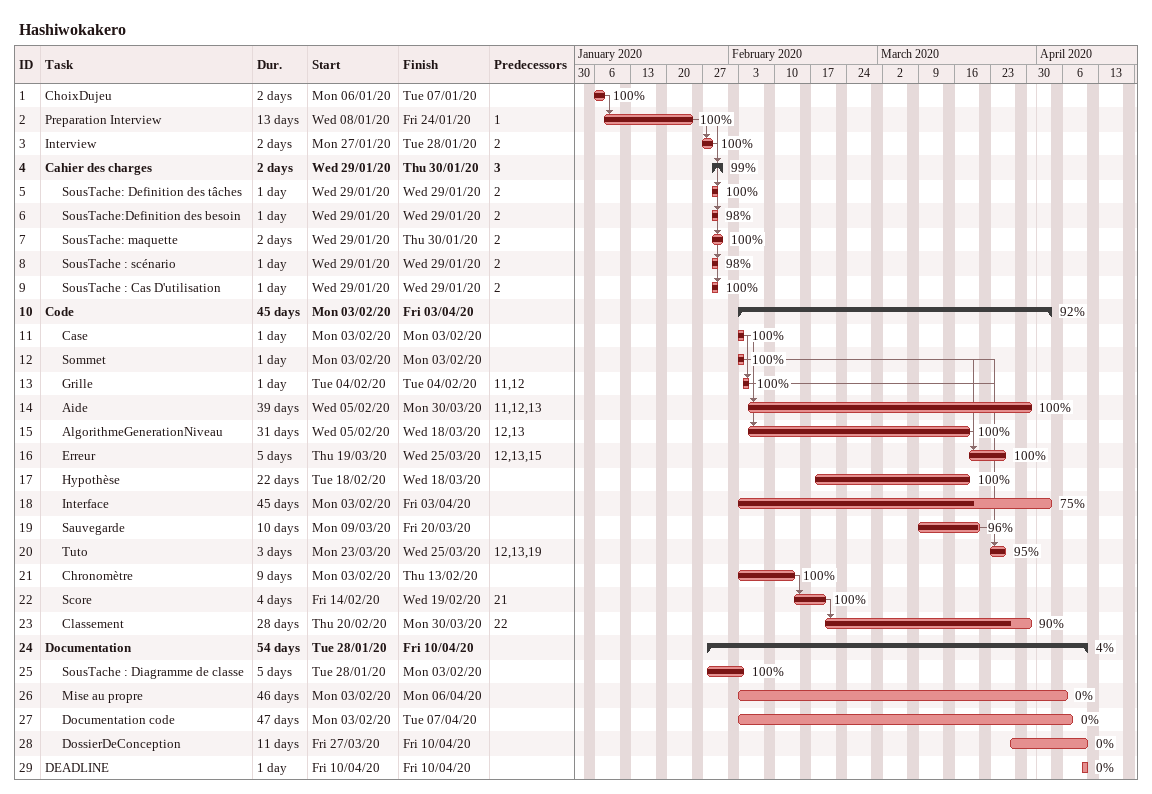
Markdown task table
Hashiwokakero

| ID | Level | Task | Duration | Start | Finish | Predecessors | % complete |
|---|---|---|---|---|---|---|---|
| 1 | 1 | ChoixDujeu | 2d | 2020-01-06 | 2020-01-07 |  | 100 |
| 2 | 1 | Preparation Interview | 13d | 2020-01-08 | 2020-01-24 | 1 | 100 |
| 3 | 1 | Interview | 2d | 2020-01-27 | 2020-01-28 | 2 | 100 |
| 4 | 1 | **Cahier des charges** | 2d | 2020-01-29 | 2020-01-30 | 3 | 99 |
| 5 | 2 | SousTache: Definition des tâches | 1d | 2020-01-29 | 2020-01-29 | 2 | 100 |
| 6 | 2 | SousTache:Definition des besoin | 1d | 2020-01-29 | 2020-01-29 | 2 | 98 |
| 7 | 2 | SousTache: maquette | 2d | 2020-01-29 | 2020-01-30 | 2 | 100 |
| 8 | 2 | SousTache : scénario | 1d | 2020-01-29 | 2020-01-29 | 2 | 98 |
| 9 | 2 | SousTache : Cas D'utilisation | 1d | 2020-01-29 | 2020-01-29 | 2 | 100 |
| 10 | 1 | **Code** | 45d | 2020-02-03 | 2020-04-03 |  | 92 |
| 11 | 2 | Case | 1d | 2020-02-03 | 2020-02-03 |  | 100 |
| 12 | 2 | Sommet | 1d | 2020-02-03 | 2020-02-03 |  | 100 |
| 13 | 2 | Grille | 1d | 2020-02-04 | 2020-02-04 | 11, 12 | 100 |
| 14 | 2 | Aide | 39d | 2020-02-05 | 2020-03-30 | 11, 12, 13 | 100 |
| 15 | 2 | AlgorithmeGenerationNiveau | 31d | 2020-02-05 | 2020-03-18 | 12, 13 | 100 |
| 16 | 2 | Erreur | 5d | 2020-03-19 | 2020-03-25 | 12, 13, 15 | 100 |
| 17 | 2 | Hypothèse | 22d | 2020-02-18 | 2020-03-18 |  | 100 |
| 18 | 2 | Interface | 45d | 2020-02-03 | 2020-04-03 |  | 75 |
| 19 | 2 | Sauvegarde | 10d | 2020-03-09 | 2020-03-20 |  | 96 |
| 20 | 2 | Tuto | 3d | 2020-03-23 | 2020-03-25 | 12, 13, 19 | 95 |
| 21 | 2 | Chronomètre | 9d | 2020-02-03 | 2020-02-13 |  | 100 |
| 22 | 2 | Score | 4d | 2020-02-14 | 2020-02-19 | 21 | 100 |
| 23 | 2 | Classement | 28d | 2020-02-20 | 2020-03-30 | 22 | 90 |
| 24 | 1 | **Documentation** | 54d | 2020-01-28 | 2020-04-10 |  | 4 |
| 25 | 2 | SousTache : Diagramme de classe | 5d | 2020-01-28 | 2020-02-03 |  | 100 |
| 26 | 2 | Mise au propre | 46d | 2020-02-03 | 2020-04-06 |  | 0 |
| 27 | 2 | Documentation code | 47d | 2020-02-03 | 2020-04-07 |  | 0 |
| 28 | 2 | DossierDeConception | 11d | 2020-03-27 | 2020-04-10 |  | 0 |
| 29 | 1 | DEADLINE | 1d | 2020-04-10 | 2020-04-10 |  | 0 |
